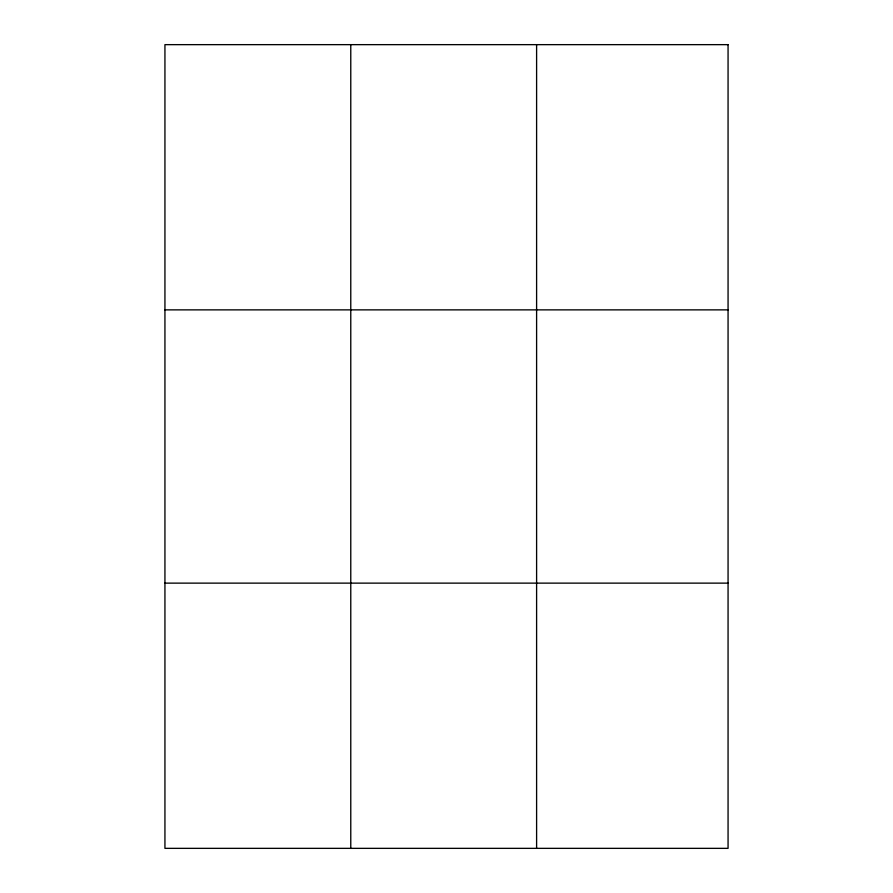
<?xml version="1.0" encoding="UTF-8"?>
<svg xmlns="http://www.w3.org/2000/svg" width="893" height="893" viewBox="0 0 893 893"><rect width="100%" height="100%" fill="white"/><g stroke="black" fill="none" stroke-linecap="round" stroke-linejoin="round"><path stroke-width="1.34" d="M536.604 848.35L536.604 44.65M164.937 309.871L728.063 309.871M164.937 583.129L728.063 583.129M350.77 44.65L350.77 848.35M728.063 44.65L728.063 848.35L164.937 848.35L164.937 44.65L728.063 44.65"/></g></svg>
